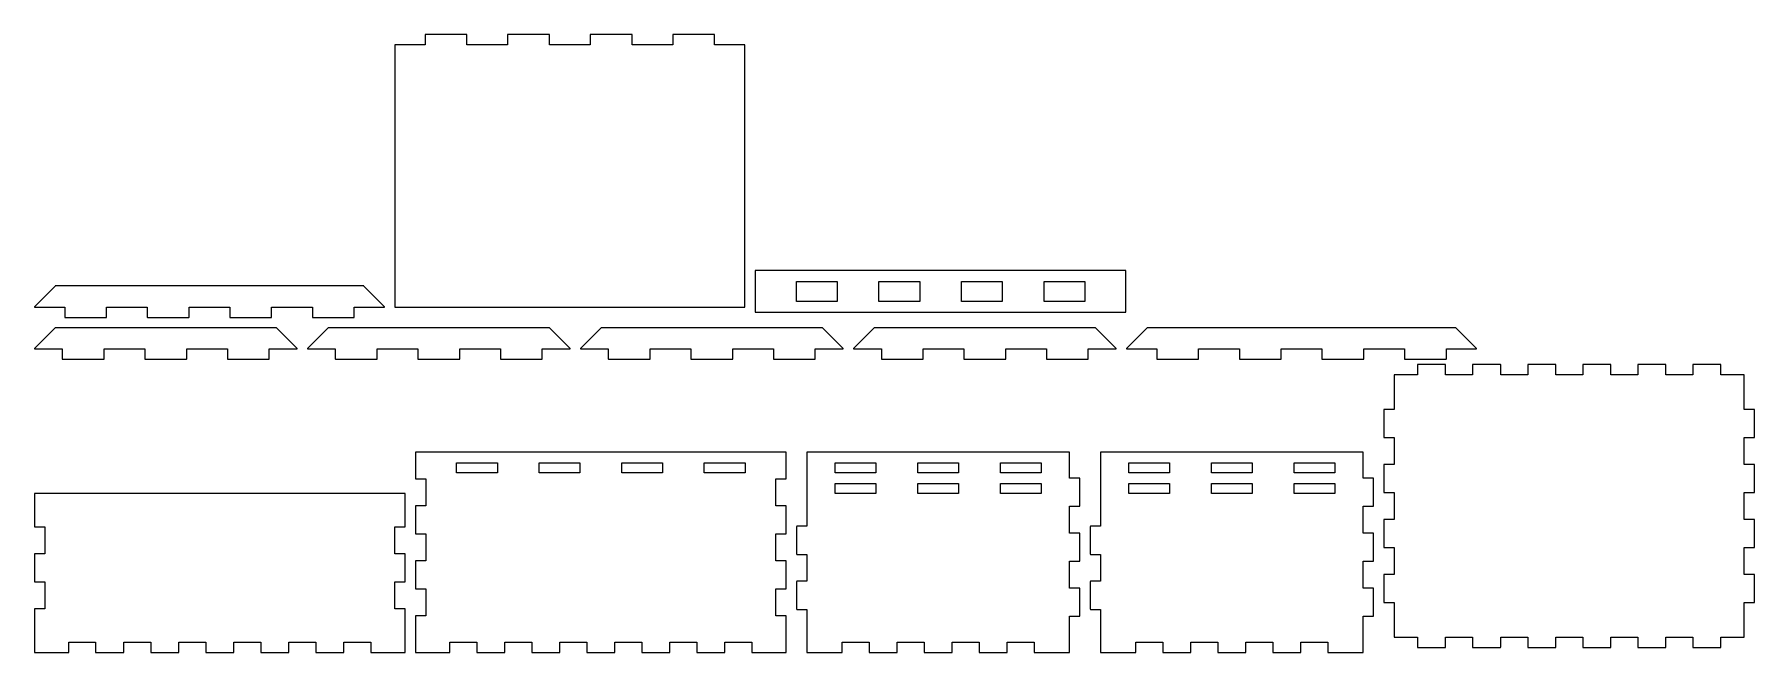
# Model space of a CAD drawing. Header units: millimetres. Extents: x 0 to 500, y -2 to 178.
import ezdxf

# ---------------------------------------------------------------- set-up
doc = ezdxf.new("R2010")
doc.units = ezdxf.units.MM

msp = doc.modelspace()

# ---------------------------------------------------------------- linework, layer by layer
at = {"color": 250}
for points in [[(206.46, 99.03), (206.48, 99.03), (206.49, 99.05), (206.51, 99.06), (206.51, 99.08), (206.52, 99.1), (206.52, 175.3), (206.51, 175.32), (206.51, 175.34), (206.49, 175.35), (206.48, 175.37), (206.46, 175.37), (206.44, 175.38), (197.72, 175.38), (197.72, 178.3), (197.71, 178.32), (197.71, 178.34), (197.69, 178.35), (197.68, 178.37), (197.66, 178.37), (197.64, 178.38), (185.64, 178.38), (185.62, 178.37), (185.6, 178.37), (185.59, 178.35), (185.57, 178.34), (185.57, 178.32), (185.56, 178.3), (185.56, 175.38), (173.72, 175.38), (173.72, 178.3), (173.71, 178.32), (173.71, 178.34), (173.69, 178.35), (173.68, 178.37), (173.66, 178.37), (173.64, 178.38), (161.64, 178.38), (161.62, 178.37), (161.6, 178.37), (161.59, 178.35), (161.57, 178.34), (161.57, 178.32), (161.56, 178.3), (161.56, 175.38), (149.72, 175.38), (149.72, 178.3), (149.71, 178.32), (149.71, 178.34), (149.69, 178.35), (149.68, 178.37), (149.66, 178.37), (149.64, 178.38), (137.64, 178.38), (137.62, 178.37), (137.6, 178.37), (137.59, 178.35), (137.57, 178.34), (137.57, 178.32), (137.56, 178.3), (137.56, 175.38), (125.72, 175.38), (125.72, 178.3), (125.71, 178.32), (125.71, 178.34), (125.69, 178.35), (125.68, 178.37), (125.66, 178.37), (125.64, 178.38), (113.64, 178.38), (113.62, 178.37), (113.6, 178.37), (113.59, 178.35), (113.57, 178.34), (113.57, 178.32), (113.56, 178.3), (113.56, 175.38), (104.84, 175.38), (104.82, 175.37), (104.8, 175.37), (104.79, 175.35), (104.77, 175.34), (104.77, 175.32), (104.76, 175.3), (104.76, 99.1), (104.77, 99.08), (104.77, 99.06), (104.79, 99.05), (104.8, 99.03), (104.82, 99.03), (104.84, 99.02), (206.44, 99.02), (206.46, 99.03)], [(20.9, 96.03), (20.92, 96.03), (20.93, 96.05), (20.95, 96.06), (20.95, 96.08), (20.96, 96.1), (20.96, 99.02), (32.8, 99.02), (32.8, 96.1), (32.81, 96.08), (32.81, 96.06), (32.83, 96.05), (32.84, 96.03), (32.86, 96.03), (32.88, 96.02), (44.88, 96.02), (44.9, 96.03), (44.92, 96.03), (44.93, 96.05), (44.95, 96.06), (44.95, 96.08), (44.96, 96.1), (44.96, 99.02), (56.8, 99.02), (56.8, 96.1), (56.81, 96.08), (56.81, 96.06), (56.83, 96.05), (56.84, 96.03), (56.86, 96.03), (56.88, 96.02), (68.88, 96.02), (68.9, 96.03), (68.92, 96.03), (68.93, 96.05), (68.95, 96.06), (68.95, 96.08), (68.96, 96.1), (68.96, 99.02), (80.8, 99.02), (80.8, 96.1), (80.81, 96.08), (80.81, 96.06), (80.83, 96.05), (80.84, 96.03), (80.86, 96.03), (80.88, 96.02), (92.88, 96.02), (92.9, 96.03), (92.92, 96.03), (92.93, 96.05), (92.95, 96.06), (92.95, 96.08), (92.96, 96.1), (92.96, 99.02), (101.68, 99.02), (101.7, 99.03), (101.72, 99.03), (101.73, 99.05), (101.75, 99.06), (101.75, 99.08), (101.76, 99.1), (101.75, 99.12), (101.75, 99.14), (101.73, 99.15), (95.73, 105.15), (95.72, 105.17), (95.7, 105.17), (95.68, 105.18), (6.08, 105.18), (6.06, 105.17), (6.04, 105.17), (6.03, 105.15), (0.03, 99.15), (0.01, 99.14), (0.01, 99.12), (0, 99.1), (0.01, 99.08), (0.01, 99.06), (0.03, 99.05), (0.04, 99.03), (0.06, 99.03), (0.08, 99.02), (8.8, 99.02), (8.8, 96.1), (8.81, 96.08), (8.81, 96.06), (8.83, 96.05), (8.84, 96.03), (8.86, 96.03), (8.88, 96.02), (20.88, 96.02), (20.9, 96.03)], [(317.22, 97.53), (317.24, 97.53), (317.25, 97.55), (317.27, 97.56), (317.27, 97.58), (317.28, 97.6), (317.28, 109.6), (317.27, 109.62), (317.27, 109.64), (317.25, 109.65), (317.24, 109.67), (317.22, 109.67), (317.2, 109.68), (209.6, 109.68), (209.58, 109.67), (209.56, 109.67), (209.55, 109.65), (209.53, 109.64), (209.53, 109.62), (209.52, 109.6), (209.52, 97.6), (209.53, 97.58), (209.53, 97.56), (209.55, 97.55), (209.56, 97.53), (209.58, 97.53), (209.6, 97.52), (317.2, 97.52), (317.22, 97.53)], [(221.48, 100.68), (221.48, 106.52), (233.32, 106.52), (233.32, 100.68), (221.48, 100.68)], [(245.48, 100.68), (245.48, 106.52), (257.32, 106.52), (257.32, 100.68), (245.48, 100.68)], [(269.48, 100.68), (269.48, 106.52), (281.32, 106.52), (281.32, 100.68), (269.48, 100.68)], [(293.48, 100.68), (293.48, 106.52), (305.32, 106.52), (305.32, 100.68), (293.48, 100.68)], [(20.2, 83.87), (20.22, 83.87), (20.23, 83.89), (20.25, 83.9), (20.25, 83.92), (20.26, 83.94), (20.26, 86.86), (32.1, 86.86), (32.1, 83.94), (32.11, 83.92), (32.11, 83.9), (32.13, 83.89), (32.14, 83.87), (32.16, 83.87), (32.18, 83.86), (44.18, 83.86), (44.2, 83.87), (44.22, 83.87), (44.23, 83.89), (44.25, 83.9), (44.25, 83.92), (44.26, 83.94), (44.26, 86.86), (56.1, 86.86), (56.1, 83.94), (56.11, 83.92), (56.11, 83.9), (56.13, 83.89), (56.14, 83.87), (56.16, 83.87), (56.18, 83.86), (68.18, 83.86), (68.2, 83.87), (68.22, 83.87), (68.23, 83.89), (68.25, 83.9), (68.25, 83.92), (68.26, 83.94), (68.26, 86.86), (76.28, 86.86), (76.3, 86.87), (76.32, 86.87), (76.33, 86.89), (76.35, 86.9), (76.35, 86.92), (76.36, 86.94), (76.35, 86.96), (76.35, 86.98), (76.33, 86.99), (70.33, 92.99), (70.32, 93.01), (70.3, 93.01), (70.28, 93.02), (6.08, 93.02), (6.06, 93.01), (6.04, 93.01), (6.03, 92.99), (0.03, 86.99), (0.01, 86.98), (0.01, 86.96), (0, 86.94), (0.01, 86.92), (0.01, 86.9), (0.03, 86.89), (0.04, 86.87), (0.06, 86.87), (0.08, 86.86), (8.1, 86.86), (8.1, 83.94), (8.11, 83.92), (8.11, 83.9), (8.13, 83.89), (8.14, 83.87), (8.16, 83.87), (8.18, 83.86), (20.18, 83.86), (20.2, 83.87)], [(99.56, 83.87), (99.58, 83.87), (99.59, 83.89), (99.61, 83.9), (99.61, 83.92), (99.62, 83.94), (99.62, 86.86), (111.46, 86.86), (111.46, 83.94), (111.47, 83.92), (111.47, 83.9), (111.49, 83.89), (111.5, 83.87), (111.52, 83.87), (111.54, 83.86), (123.54, 83.86), (123.56, 83.87), (123.58, 83.87), (123.59, 83.89), (123.61, 83.9), (123.61, 83.92), (123.62, 83.94), (123.62, 86.86), (135.46, 86.86), (135.46, 83.94), (135.47, 83.92), (135.47, 83.9), (135.49, 83.89), (135.5, 83.87), (135.52, 83.87), (135.54, 83.86), (147.54, 83.86), (147.56, 83.87), (147.58, 83.87), (147.59, 83.89), (147.61, 83.9), (147.61, 83.92), (147.62, 83.94), (147.62, 86.86), (155.64, 86.86), (155.66, 86.87), (155.68, 86.87), (155.69, 86.89), (155.71, 86.9), (155.71, 86.92), (155.72, 86.94), (155.71, 86.96), (155.71, 86.98), (155.69, 86.99), (149.69, 92.99), (149.68, 93.01), (149.66, 93.01), (149.64, 93.02), (85.44, 93.02), (85.42, 93.01), (85.4, 93.01), (85.39, 92.99), (79.39, 86.99), (79.37, 86.98), (79.37, 86.96), (79.36, 86.94), (79.37, 86.92), (79.37, 86.9), (79.39, 86.89), (79.4, 86.87), (79.42, 86.87), (79.44, 86.86), (87.46, 86.86), (87.46, 83.94), (87.47, 83.92), (87.47, 83.9), (87.49, 83.89), (87.5, 83.87), (87.52, 83.87), (87.54, 83.86), (99.54, 83.86), (99.56, 83.87)], [(178.92, 83.87), (178.94, 83.87), (178.95, 83.89), (178.97, 83.9), (178.97, 83.92), (178.98, 83.94), (178.98, 86.86), (190.82, 86.86), (190.82, 83.94), (190.83, 83.92), (190.83, 83.9), (190.85, 83.89), (190.86, 83.87), (190.88, 83.87), (190.9, 83.86), (202.9, 83.86), (202.92, 83.87), (202.94, 83.87), (202.95, 83.89), (202.97, 83.9), (202.97, 83.92), (202.98, 83.94), (202.98, 86.86), (214.82, 86.86), (214.82, 83.94), (214.83, 83.92), (214.83, 83.9), (214.85, 83.89), (214.86, 83.87), (214.88, 83.87), (214.9, 83.86), (226.9, 83.86), (226.92, 83.87), (226.94, 83.87), (226.95, 83.89), (226.97, 83.9), (226.97, 83.92), (226.98, 83.94), (226.98, 86.86), (235, 86.86), (235.02, 86.87), (235.04, 86.87), (235.05, 86.89), (235.07, 86.9), (235.07, 86.92), (235.08, 86.94), (235.07, 86.96), (235.07, 86.98), (235.05, 86.99), (229.05, 92.99), (229.04, 93.01), (229.02, 93.01), (229, 93.02), (164.8, 93.02), (164.78, 93.01), (164.76, 93.01), (164.75, 92.99), (158.75, 86.99), (158.73, 86.98), (158.73, 86.96), (158.72, 86.94), (158.73, 86.92), (158.73, 86.9), (158.75, 86.89), (158.76, 86.87), (158.78, 86.87), (158.8, 86.86), (166.82, 86.86), (166.82, 83.94), (166.83, 83.92), (166.83, 83.9), (166.85, 83.89), (166.86, 83.87), (166.88, 83.87), (166.9, 83.86), (178.9, 83.86), (178.92, 83.87)], [(258.28, 83.87), (258.3, 83.87), (258.31, 83.89), (258.33, 83.9), (258.33, 83.92), (258.34, 83.94), (258.34, 86.86), (270.18, 86.86), (270.18, 83.94), (270.19, 83.92), (270.19, 83.9), (270.21, 83.89), (270.22, 83.87), (270.24, 83.87), (270.26, 83.86), (282.26, 83.86), (282.28, 83.87), (282.3, 83.87), (282.31, 83.89), (282.33, 83.9), (282.33, 83.92), (282.34, 83.94), (282.34, 86.86), (294.18, 86.86), (294.18, 83.94), (294.19, 83.92), (294.19, 83.9), (294.21, 83.89), (294.22, 83.87), (294.24, 83.87), (294.26, 83.86), (306.26, 83.86), (306.28, 83.87), (306.3, 83.87), (306.31, 83.89), (306.33, 83.9), (306.33, 83.92), (306.34, 83.94), (306.34, 86.86), (314.36, 86.86), (314.38, 86.87), (314.4, 86.87), (314.41, 86.89), (314.43, 86.9), (314.43, 86.92), (314.44, 86.94), (314.43, 86.96), (314.43, 86.98), (314.41, 86.99), (308.41, 92.99), (308.4, 93.01), (308.38, 93.01), (308.36, 93.02), (244.16, 93.02), (244.14, 93.01), (244.12, 93.01), (244.11, 92.99), (238.11, 86.99), (238.09, 86.98), (238.09, 86.96), (238.08, 86.94), (238.09, 86.92), (238.09, 86.9), (238.11, 86.89), (238.12, 86.87), (238.14, 86.87), (238.16, 86.86), (246.18, 86.86), (246.18, 83.94), (246.19, 83.92), (246.19, 83.9), (246.21, 83.89), (246.22, 83.87), (246.24, 83.87), (246.26, 83.86), (258.26, 83.86), (258.28, 83.87)], [(338.34, 83.87), (338.36, 83.87), (338.37, 83.89), (338.39, 83.9), (338.39, 83.92), (338.4, 83.94), (338.4, 86.86), (350.24, 86.86), (350.24, 83.94), (350.25, 83.92), (350.25, 83.9), (350.27, 83.89), (350.28, 83.87), (350.3, 83.87), (350.32, 83.86), (362.32, 83.86), (362.34, 83.87), (362.36, 83.87), (362.37, 83.89), (362.39, 83.9), (362.39, 83.92), (362.4, 83.94), (362.4, 86.86), (374.24, 86.86), (374.24, 83.94), (374.25, 83.92), (374.25, 83.9), (374.27, 83.89), (374.28, 83.87), (374.3, 83.87), (374.32, 83.86), (386.32, 83.86), (386.34, 83.87), (386.36, 83.87), (386.37, 83.89), (386.39, 83.9), (386.39, 83.92), (386.4, 83.94), (386.4, 86.86), (398.24, 86.86), (398.24, 83.94), (398.25, 83.92), (398.25, 83.9), (398.27, 83.89), (398.28, 83.87), (398.3, 83.87), (398.32, 83.86), (410.32, 83.86), (410.34, 83.87), (410.36, 83.87), (410.37, 83.89), (410.39, 83.9), (410.39, 83.92), (410.4, 83.94), (410.4, 86.86), (419.12, 86.86), (419.14, 86.87), (419.16, 86.87), (419.17, 86.89), (419.19, 86.9), (419.19, 86.92), (419.2, 86.94), (419.19, 86.96), (419.19, 86.98), (419.17, 86.99), (413.17, 92.99), (413.16, 93.01), (413.14, 93.01), (413.12, 93.02), (323.52, 93.02), (323.5, 93.01), (323.48, 93.01), (323.47, 92.99), (317.47, 86.99), (317.45, 86.98), (317.45, 86.96), (317.44, 86.94), (317.45, 86.92), (317.45, 86.9), (317.47, 86.89), (317.48, 86.87), (317.5, 86.87), (317.52, 86.86), (326.24, 86.86), (326.24, 83.94), (326.25, 83.92), (326.25, 83.9), (326.27, 83.89), (326.28, 83.87), (326.3, 83.87), (326.32, 83.86), (338.32, 83.86), (338.34, 83.87)], [(410.14, 0.01), (410.16, 0.01), (410.17, 0.03), (410.19, 0.04), (410.19, 0.06), (410.2, 0.08), (410.2, 3), (418.04, 3), (418.04, 0.08), (418.05, 0.06), (418.05, 0.04), (418.07, 0.03), (418.08, 0.01), (418.1, 0.01), (418.12, 0), (426.12, 0), (426.14, 0.01), (426.16, 0.01), (426.17, 0.03), (426.19, 0.04), (426.19, 0.06), (426.2, 0.08), (426.2, 3), (434.04, 3), (434.04, 0.08), (434.05, 0.06), (434.05, 0.04), (434.07, 0.03), (434.08, 0.01), (434.1, 0.01), (434.12, 0), (442.12, 0), (442.14, 0.01), (442.16, 0.01), (442.17, 0.03), (442.19, 0.04), (442.19, 0.06), (442.2, 0.08), (442.2, 3), (450.04, 3), (450.04, 0.08), (450.05, 0.06), (450.05, 0.04), (450.07, 0.03), (450.08, 0.01), (450.1, 0.01), (450.12, 0), (458.12, 0), (458.14, 0.01), (458.16, 0.01), (458.17, 0.03), (458.19, 0.04), (458.19, 0.06), (458.2, 0.08), (458.2, 3), (466.04, 3), (466.04, 0.08), (466.05, 0.06), (466.05, 0.04), (466.07, 0.03), (466.08, 0.01), (466.1, 0.01), (466.12, 0), (474.12, 0), (474.14, 0.01), (474.16, 0.01), (474.17, 0.03), (474.19, 0.04), (474.19, 0.06), (474.2, 0.08), (474.2, 3), (482.04, 3), (482.04, 0.08), (482.05, 0.06), (482.05, 0.04), (482.07, 0.03), (482.08, 0.01), (482.1, 0.01), (482.12, 0), (490.12, 0), (490.14, 0.01), (490.16, 0.01), (490.17, 0.03), (490.19, 0.04), (490.19, 0.06), (490.2, 0.08), (490.2, 3), (496.92, 3), (496.94, 3.01), (496.96, 3.01), (496.97, 3.03), (496.99, 3.04), (496.99, 3.06), (497, 3.08), (497, 13.1), (499.92, 13.1), (499.94, 13.11), (499.96, 13.11), (499.97, 13.13), (499.99, 13.14), (499.99, 13.16), (500, 13.18), (500, 21.18), (499.99, 21.2), (499.99, 21.22), (499.97, 21.23), (499.96, 21.25), (499.94, 21.25), (499.92, 21.26), (497, 21.26), (497, 29.1), (499.92, 29.1), (499.94, 29.11), (499.96, 29.11), (499.97, 29.13), (499.99, 29.14), (499.99, 29.16), (500, 29.18), (500, 37.18), (499.99, 37.2), (499.99, 37.22), (499.97, 37.23), (499.96, 37.25), (499.94, 37.25), (499.92, 37.26), (497, 37.26), (497, 45.1), (499.92, 45.1), (499.94, 45.11), (499.96, 45.11), (499.97, 45.13), (499.99, 45.14), (499.99, 45.16), (500, 45.18), (500, 53.18), (499.99, 53.2), (499.99, 53.22), (499.97, 53.23), (499.96, 53.25), (499.94, 53.25), (499.92, 53.26), (497, 53.26), (497, 61.1), (499.92, 61.1), (499.94, 61.11), (499.96, 61.11), (499.97, 61.13), (499.99, 61.14), (499.99, 61.16), (500, 61.18), (500, 69.18), (499.99, 69.2), (499.99, 69.22), (499.97, 69.23), (499.96, 69.25), (499.94, 69.25), (499.92, 69.26), (497, 69.26), (497, 79.28), (496.99, 79.3), (496.99, 79.32), (496.97, 79.33), (496.96, 79.35), (496.94, 79.35), (496.92, 79.36), (490.2, 79.36), (490.2, 82.28), (490.19, 82.3), (490.19, 82.32), (490.17, 82.33), (490.16, 82.35), (490.14, 82.35), (490.12, 82.36), (482.12, 82.36), (482.1, 82.35), (482.08, 82.35), (482.07, 82.33), (482.05, 82.32), (482.05, 82.3), (482.04, 82.28), (482.04, 79.36), (474.2, 79.36), (474.2, 82.28), (474.19, 82.3), (474.19, 82.32), (474.17, 82.33), (474.16, 82.35), (474.14, 82.35), (474.12, 82.36), (466.12, 82.36), (466.1, 82.35), (466.08, 82.35), (466.07, 82.33), (466.05, 82.32), (466.05, 82.3), (466.04, 82.28), (466.04, 79.36), (458.2, 79.36), (458.2, 82.28), (458.19, 82.3), (458.19, 82.32), (458.17, 82.33), (458.16, 82.35), (458.14, 82.35), (458.12, 82.36), (450.12, 82.36), (450.1, 82.35), (450.08, 82.35), (450.07, 82.33), (450.05, 82.32), (450.05, 82.3), (450.04, 82.28), (450.04, 79.36), (442.2, 79.36), (442.2, 82.28), (442.19, 82.3), (442.19, 82.32), (442.17, 82.33), (442.16, 82.35), (442.14, 82.35), (442.12, 82.36), (434.12, 82.36), (434.1, 82.35), (434.08, 82.35), (434.07, 82.33), (434.05, 82.32), (434.05, 82.3), (434.04, 82.28), (434.04, 79.36), (426.2, 79.36), (426.2, 82.28), (426.19, 82.3), (426.19, 82.32), (426.17, 82.33), (426.16, 82.35), (426.14, 82.35), (426.12, 82.36), (418.12, 82.36), (418.1, 82.35), (418.08, 82.35), (418.07, 82.33), (418.05, 82.32), (418.05, 82.3), (418.04, 82.28), (418.04, 79.36), (410.2, 79.36), (410.2, 82.28), (410.19, 82.3), (410.19, 82.32), (410.17, 82.33), (410.16, 82.35), (410.14, 82.35), (410.12, 82.36), (402.12, 82.36), (402.1, 82.35), (402.08, 82.35), (402.07, 82.33), (402.05, 82.32), (402.05, 82.3), (402.04, 82.28), (402.04, 79.36), (395.32, 79.36), (395.3, 79.35), (395.28, 79.35), (395.27, 79.33), (395.25, 79.32), (395.25, 79.3), (395.24, 79.28), (395.24, 69.26), (392.32, 69.26), (392.3, 69.25), (392.28, 69.25), (392.27, 69.23), (392.25, 69.22), (392.25, 69.2), (392.24, 69.18), (392.24, 61.18), (392.25, 61.16), (392.25, 61.14), (392.27, 61.13), (392.28, 61.11), (392.3, 61.11), (392.32, 61.1), (395.24, 61.1), (395.24, 53.26), (392.32, 53.26), (392.3, 53.25), (392.28, 53.25), (392.27, 53.23), (392.25, 53.22), (392.25, 53.2), (392.24, 53.18), (392.24, 45.18), (392.25, 45.16), (392.25, 45.14), (392.27, 45.13), (392.28, 45.11), (392.3, 45.11), (392.32, 45.1), (395.24, 45.1), (395.24, 37.26), (392.32, 37.26), (392.3, 37.25), (392.28, 37.25), (392.27, 37.23), (392.25, 37.22), (392.25, 37.2), (392.24, 37.18), (392.24, 29.18), (392.25, 29.16), (392.25, 29.14), (392.27, 29.13), (392.28, 29.11), (392.3, 29.11), (392.32, 29.1), (395.24, 29.1), (395.24, 21.26), (392.32, 21.26), (392.3, 21.25), (392.28, 21.25), (392.27, 21.23), (392.25, 21.22), (392.25, 21.2), (392.24, 21.18), (392.24, 13.18), (392.25, 13.16), (392.25, 13.14), (392.27, 13.13), (392.28, 13.11), (392.3, 13.11), (392.32, 13.1), (395.24, 13.1), (395.24, 3.08), (395.25, 3.06), (395.25, 3.04), (395.27, 3.03), (395.28, 3.01), (395.3, 3.01), (395.32, 3), (402.04, 3), (402.04, 0.08), (402.05, 0.06), (402.05, 0.04), (402.07, 0.03), (402.08, 0.01), (402.1, 0.01), (402.12, 0), (410.12, 0), (410.14, 0.01)], [(120.66, -1.49), (120.68, -1.49), (120.69, -1.47), (120.71, -1.46), (120.71, -1.44), (120.72, -1.42), (120.72, 1.5), (128.56, 1.5), (128.56, -1.42), (128.57, -1.44), (128.57, -1.46), (128.59, -1.47), (128.6, -1.49), (128.62, -1.49), (128.64, -1.5), (136.64, -1.5), (136.66, -1.49), (136.68, -1.49), (136.69, -1.47), (136.71, -1.46), (136.71, -1.44), (136.72, -1.42), (136.72, 1.5), (144.56, 1.5), (144.56, -1.42), (144.57, -1.44), (144.57, -1.46), (144.59, -1.47), (144.6, -1.49), (144.62, -1.49), (144.64, -1.5), (152.64, -1.5), (152.66, -1.49), (152.68, -1.49), (152.69, -1.47), (152.71, -1.46), (152.71, -1.44), (152.72, -1.42), (152.72, 1.5), (160.56, 1.5), (160.56, -1.42), (160.57, -1.44), (160.57, -1.46), (160.59, -1.47), (160.6, -1.49), (160.62, -1.49), (160.64, -1.5), (168.64, -1.5), (168.66, -1.49), (168.68, -1.49), (168.69, -1.47), (168.71, -1.46), (168.71, -1.44), (168.72, -1.42), (168.72, 1.5), (176.56, 1.5), (176.56, -1.42), (176.57, -1.44), (176.57, -1.46), (176.59, -1.47), (176.6, -1.49), (176.62, -1.49), (176.64, -1.5), (184.64, -1.5), (184.66, -1.49), (184.68, -1.49), (184.69, -1.47), (184.71, -1.46), (184.71, -1.44), (184.72, -1.42), (184.72, 1.5), (192.56, 1.5), (192.56, -1.42), (192.57, -1.44), (192.57, -1.46), (192.59, -1.47), (192.6, -1.49), (192.62, -1.49), (192.64, -1.5), (200.64, -1.5), (200.66, -1.49), (200.68, -1.49), (200.69, -1.47), (200.71, -1.46), (200.71, -1.44), (200.72, -1.42), (200.72, 1.5), (208.56, 1.5), (208.56, -1.42), (208.57, -1.44), (208.57, -1.46), (208.59, -1.47), (208.6, -1.49), (208.62, -1.49), (208.64, -1.5), (218.44, -1.5), (218.46, -1.49), (218.48, -1.49), (218.49, -1.47), (218.51, -1.46), (218.51, -1.44), (218.52, -1.42), (218.52, 9.17), (218.51, 9.19), (218.51, 9.21), (218.49, 9.22), (218.48, 9.24), (218.46, 9.24), (218.44, 9.25), (215.52, 9.25), (215.52, 17.09), (218.44, 17.09), (218.46, 17.1), (218.48, 17.1), (218.49, 17.12), (218.51, 17.13), (218.51, 17.15), (218.52, 17.17), (218.52, 25.17), (218.51, 25.19), (218.51, 25.21), (218.49, 25.22), (218.48, 25.24), (218.46, 25.24), (218.44, 25.25), (215.52, 25.25), (215.52, 33.09), (218.44, 33.09), (218.46, 33.1), (218.48, 33.1), (218.49, 33.12), (218.51, 33.13), (218.51, 33.15), (218.52, 33.17), (218.52, 41.17), (218.51, 41.19), (218.51, 41.21), (218.49, 41.22), (218.48, 41.24), (218.46, 41.24), (218.44, 41.25), (215.52, 41.25), (215.52, 49.09), (218.44, 49.09), (218.46, 49.1), (218.48, 49.1), (218.49, 49.12), (218.51, 49.13), (218.51, 49.15), (218.52, 49.17), (218.52, 56.76), (218.51, 56.78), (218.51, 56.8), (218.49, 56.81), (218.48, 56.83), (218.46, 56.83), (218.44, 56.84), (110.84, 56.84), (110.82, 56.83), (110.8, 56.83), (110.79, 56.81), (110.77, 56.8), (110.77, 56.78), (110.76, 56.76), (110.76, 49.17), (110.77, 49.15), (110.77, 49.13), (110.79, 49.12), (110.8, 49.1), (110.82, 49.1), (110.84, 49.09), (113.76, 49.09), (113.76, 41.25), (110.84, 41.25), (110.82, 41.24), (110.8, 41.24), (110.79, 41.22), (110.77, 41.21), (110.77, 41.19), (110.76, 41.17), (110.76, 33.17), (110.77, 33.15), (110.77, 33.13), (110.79, 33.12), (110.8, 33.1), (110.82, 33.1), (110.84, 33.09), (113.76, 33.09), (113.76, 25.25), (110.84, 25.25), (110.82, 25.24), (110.8, 25.24), (110.79, 25.22), (110.77, 25.21), (110.77, 25.19), (110.76, 25.17), (110.76, 17.17), (110.77, 17.15), (110.77, 17.13), (110.79, 17.12), (110.8, 17.1), (110.82, 17.1), (110.84, 17.09), (113.76, 17.09), (113.76, 9.25), (110.84, 9.25), (110.82, 9.24), (110.8, 9.24), (110.79, 9.22), (110.77, 9.21), (110.77, 9.19), (110.76, 9.17), (110.76, -1.42), (110.77, -1.44), (110.77, -1.46), (110.79, -1.47), (110.8, -1.49), (110.82, -1.49), (110.84, -1.5), (120.64, -1.5), (120.66, -1.49)], [(234.72, -1.49), (234.74, -1.49), (234.75, -1.47), (234.77, -1.46), (234.77, -1.44), (234.78, -1.42), (234.78, 1.5), (242.62, 1.5), (242.62, -1.42), (242.63, -1.44), (242.63, -1.46), (242.65, -1.47), (242.66, -1.49), (242.68, -1.49), (242.7, -1.5), (250.7, -1.5), (250.72, -1.49), (250.74, -1.49), (250.75, -1.47), (250.77, -1.46), (250.77, -1.44), (250.78, -1.42), (250.78, 1.5), (258.62, 1.5), (258.62, -1.42), (258.63, -1.44), (258.63, -1.46), (258.65, -1.47), (258.66, -1.49), (258.68, -1.49), (258.7, -1.5), (266.7, -1.5), (266.72, -1.49), (266.74, -1.49), (266.75, -1.47), (266.77, -1.46), (266.77, -1.44), (266.78, -1.42), (266.78, 1.5), (274.62, 1.5), (274.62, -1.42), (274.63, -1.44), (274.63, -1.46), (274.65, -1.47), (274.66, -1.49), (274.68, -1.49), (274.7, -1.5), (282.7, -1.5), (282.72, -1.49), (282.74, -1.49), (282.75, -1.47), (282.77, -1.46), (282.77, -1.44), (282.78, -1.42), (282.78, 1.5), (290.62, 1.5), (290.62, -1.42), (290.63, -1.44), (290.63, -1.46), (290.65, -1.47), (290.66, -1.49), (290.68, -1.49), (290.7, -1.5), (300.8, -1.5), (300.82, -1.49), (300.84, -1.49), (300.85, -1.47), (300.87, -1.46), (300.87, -1.44), (300.88, -1.42), (300.88, 9.09), (303.8, 9.09), (303.82, 9.1), (303.84, 9.1), (303.85, 9.12), (303.87, 9.13), (303.87, 9.15), (303.88, 9.17), (303.88, 17.17), (303.87, 17.19), (303.87, 17.21), (303.85, 17.22), (303.84, 17.24), (303.82, 17.24), (303.8, 17.25), (300.88, 17.25), (300.88, 25.09), (303.8, 25.09), (303.82, 25.1), (303.84, 25.1), (303.85, 25.12), (303.87, 25.13), (303.87, 25.15), (303.88, 25.17), (303.88, 33.17), (303.87, 33.19), (303.87, 33.21), (303.85, 33.22), (303.84, 33.24), (303.82, 33.24), (303.8, 33.25), (300.88, 33.25), (300.88, 41.09), (303.8, 41.09), (303.82, 41.1), (303.84, 41.1), (303.85, 41.12), (303.87, 41.13), (303.87, 41.15), (303.88, 41.17), (303.88, 49.17), (303.87, 49.19), (303.87, 49.21), (303.85, 49.22), (303.84, 49.24), (303.82, 49.24), (303.8, 49.25), (300.88, 49.25), (300.88, 56.76), (300.87, 56.78), (300.87, 56.8), (300.85, 56.81), (300.84, 56.83), (300.82, 56.83), (300.8, 56.84), (224.6, 56.84), (224.58, 56.83), (224.56, 56.83), (224.55, 56.81), (224.53, 56.8), (224.53, 56.78), (224.52, 56.76), (224.52, 35.25), (221.6, 35.25), (221.58, 35.24), (221.56, 35.24), (221.55, 35.22), (221.53, 35.21), (221.53, 35.19), (221.52, 35.17), (221.52, 27.17), (221.53, 27.15), (221.53, 27.13), (221.55, 27.12), (221.56, 27.1), (221.58, 27.1), (221.6, 27.09), (224.52, 27.09), (224.52, 19.25), (221.6, 19.25), (221.58, 19.24), (221.56, 19.24), (221.55, 19.22), (221.53, 19.21), (221.53, 19.19), (221.52, 19.17), (221.52, 11.17), (221.53, 11.15), (221.53, 11.13), (221.55, 11.12), (221.56, 11.1), (221.58, 11.1), (221.6, 11.09), (224.52, 11.09), (224.52, -1.42), (224.53, -1.44), (224.53, -1.46), (224.55, -1.47), (224.56, -1.49), (224.58, -1.49), (224.6, -1.5), (234.7, -1.5), (234.72, -1.49)], [(320.08, -1.49), (320.1, -1.49), (320.11, -1.47), (320.13, -1.46), (320.13, -1.44), (320.14, -1.42), (320.14, 1.5), (327.98, 1.5), (327.98, -1.42), (327.99, -1.44), (327.99, -1.46), (328.01, -1.47), (328.02, -1.49), (328.04, -1.49), (328.06, -1.5), (336.06, -1.5), (336.08, -1.49), (336.1, -1.49), (336.11, -1.47), (336.13, -1.46), (336.13, -1.44), (336.14, -1.42), (336.14, 1.5), (343.98, 1.5), (343.98, -1.42), (343.99, -1.44), (343.99, -1.46), (344.01, -1.47), (344.02, -1.49), (344.04, -1.49), (344.06, -1.5), (352.06, -1.5), (352.08, -1.49), (352.1, -1.49), (352.11, -1.47), (352.13, -1.46), (352.13, -1.44), (352.14, -1.42), (352.14, 1.5), (359.98, 1.5), (359.98, -1.42), (359.99, -1.44), (359.99, -1.46), (360.01, -1.47), (360.02, -1.49), (360.04, -1.49), (360.06, -1.5), (368.06, -1.5), (368.08, -1.49), (368.1, -1.49), (368.11, -1.47), (368.13, -1.46), (368.13, -1.44), (368.14, -1.42), (368.14, 1.5), (375.98, 1.5), (375.98, -1.42), (375.99, -1.44), (375.99, -1.46), (376.01, -1.47), (376.02, -1.49), (376.04, -1.49), (376.06, -1.5), (386.16, -1.5), (386.18, -1.49), (386.2, -1.49), (386.21, -1.47), (386.23, -1.46), (386.23, -1.44), (386.24, -1.42), (386.24, 9.09), (389.16, 9.09), (389.18, 9.1), (389.2, 9.1), (389.21, 9.12), (389.23, 9.13), (389.23, 9.15), (389.24, 9.17), (389.24, 17.17), (389.23, 17.19), (389.23, 17.21), (389.21, 17.22), (389.2, 17.24), (389.18, 17.24), (389.16, 17.25), (386.24, 17.25), (386.24, 25.09), (389.16, 25.09), (389.18, 25.1), (389.2, 25.1), (389.21, 25.12), (389.23, 25.13), (389.23, 25.15), (389.24, 25.17), (389.24, 33.17), (389.23, 33.19), (389.23, 33.21), (389.21, 33.22), (389.2, 33.24), (389.18, 33.24), (389.16, 33.25), (386.24, 33.25), (386.24, 41.09), (389.16, 41.09), (389.18, 41.1), (389.2, 41.1), (389.21, 41.12), (389.23, 41.13), (389.23, 41.15), (389.24, 41.17), (389.24, 49.17), (389.23, 49.19), (389.23, 49.21), (389.21, 49.22), (389.2, 49.24), (389.18, 49.24), (389.16, 49.25), (386.24, 49.25), (386.24, 56.76), (386.23, 56.78), (386.23, 56.8), (386.21, 56.81), (386.2, 56.83), (386.18, 56.83), (386.16, 56.84), (309.96, 56.84), (309.94, 56.83), (309.92, 56.83), (309.91, 56.81), (309.89, 56.8), (309.89, 56.78), (309.88, 56.76), (309.88, 35.25), (306.96, 35.25), (306.94, 35.24), (306.92, 35.24), (306.91, 35.22), (306.89, 35.21), (306.89, 35.19), (306.88, 35.17), (306.88, 27.17), (306.89, 27.15), (306.89, 27.13), (306.91, 27.12), (306.92, 27.1), (306.94, 27.1), (306.96, 27.09), (309.88, 27.09), (309.88, 19.25), (306.96, 19.25), (306.94, 19.24), (306.92, 19.24), (306.91, 19.22), (306.89, 19.21), (306.89, 19.19), (306.88, 19.17), (306.88, 11.17), (306.89, 11.15), (306.89, 11.13), (306.91, 11.12), (306.92, 11.1), (306.94, 11.1), (306.96, 11.09), (309.88, 11.09), (309.88, -1.42), (309.89, -1.44), (309.89, -1.46), (309.91, -1.47), (309.92, -1.49), (309.94, -1.49), (309.96, -1.5), (320.06, -1.5), (320.08, -1.49)], [(122.72, 50.84), (122.72, 53.68), (134.56, 53.68), (134.56, 50.84), (122.72, 50.84)], [(146.72, 50.84), (146.72, 53.68), (158.56, 53.68), (158.56, 50.84), (146.72, 50.84)], [(170.72, 50.84), (170.72, 53.68), (182.56, 53.68), (182.56, 50.84), (170.72, 50.84)], [(194.72, 50.84), (194.72, 53.68), (206.56, 53.68), (206.56, 50.84), (194.72, 50.84)], [(232.78, 50.84), (232.78, 53.68), (244.62, 53.68), (244.62, 50.84), (232.78, 50.84)], [(256.78, 50.84), (256.78, 53.68), (268.62, 53.68), (268.62, 50.84), (256.78, 50.84)], [(280.78, 50.84), (280.78, 53.68), (292.62, 53.68), (292.62, 50.84), (280.78, 50.84)], [(318.14, 50.84), (318.14, 53.68), (329.98, 53.68), (329.98, 50.84), (318.14, 50.84)], [(342.14, 50.84), (342.14, 53.68), (353.98, 53.68), (353.98, 50.84), (342.14, 50.84)], [(366.14, 50.84), (366.14, 53.68), (377.98, 53.68), (377.98, 50.84), (366.14, 50.84)], [(232.78, 44.84), (232.78, 47.68), (244.62, 47.68), (244.62, 44.84), (232.78, 44.84)], [(256.78, 44.84), (256.78, 47.68), (268.62, 47.68), (268.62, 44.84), (256.78, 44.84)], [(280.78, 44.84), (280.78, 47.68), (292.62, 47.68), (292.62, 44.84), (280.78, 44.84)], [(318.14, 44.84), (318.14, 47.68), (329.98, 47.68), (329.98, 44.84), (318.14, 44.84)], [(342.14, 44.84), (342.14, 47.68), (353.98, 47.68), (353.98, 44.84), (342.14, 44.84)], [(366.14, 44.84), (366.14, 47.68), (377.98, 47.68), (377.98, 44.84), (366.14, 44.84)], [(9.9, -1.49), (9.92, -1.49), (9.93, -1.47), (9.95, -1.46), (9.95, -1.44), (9.96, -1.42), (9.96, 1.5), (17.8, 1.5), (17.8, -1.42), (17.81, -1.44), (17.81, -1.46), (17.83, -1.47), (17.84, -1.49), (17.86, -1.49), (17.88, -1.5), (25.88, -1.5), (25.9, -1.49), (25.92, -1.49), (25.93, -1.47), (25.95, -1.46), (25.95, -1.44), (25.96, -1.42), (25.96, 1.5), (33.8, 1.5), (33.8, -1.42), (33.81, -1.44), (33.81, -1.46), (33.83, -1.47), (33.84, -1.49), (33.86, -1.49), (33.88, -1.5), (41.88, -1.5), (41.9, -1.49), (41.92, -1.49), (41.93, -1.47), (41.95, -1.46), (41.95, -1.44), (41.96, -1.42), (41.96, 1.5), (49.8, 1.5), (49.8, -1.42), (49.81, -1.44), (49.81, -1.46), (49.83, -1.47), (49.84, -1.49), (49.86, -1.49), (49.88, -1.5), (57.88, -1.5), (57.9, -1.49), (57.92, -1.49), (57.93, -1.47), (57.95, -1.46), (57.95, -1.44), (57.96, -1.42), (57.96, 1.5), (65.8, 1.5), (65.8, -1.42), (65.81, -1.44), (65.81, -1.46), (65.83, -1.47), (65.84, -1.49), (65.86, -1.49), (65.88, -1.5), (73.88, -1.5), (73.9, -1.49), (73.92, -1.49), (73.93, -1.47), (73.95, -1.46), (73.95, -1.44), (73.96, -1.42), (73.96, 1.5), (81.8, 1.5), (81.8, -1.42), (81.81, -1.44), (81.81, -1.46), (81.83, -1.47), (81.84, -1.49), (81.86, -1.49), (81.88, -1.5), (89.88, -1.5), (89.9, -1.49), (89.92, -1.49), (89.93, -1.47), (89.95, -1.46), (89.95, -1.44), (89.96, -1.42), (89.96, 1.5), (97.8, 1.5), (97.8, -1.42), (97.81, -1.44), (97.81, -1.46), (97.83, -1.47), (97.84, -1.49), (97.86, -1.49), (97.88, -1.5), (107.68, -1.5), (107.7, -1.49), (107.72, -1.49), (107.73, -1.47), (107.75, -1.46), (107.75, -1.44), (107.76, -1.42), (107.76, 11.17), (107.75, 11.19), (107.75, 11.21), (107.73, 11.22), (107.72, 11.24), (107.7, 11.24), (107.68, 11.25), (104.76, 11.25), (104.76, 19.09), (107.68, 19.09), (107.7, 19.1), (107.72, 19.1), (107.73, 19.12), (107.75, 19.13), (107.75, 19.15), (107.76, 19.17), (107.76, 27.17), (107.75, 27.19), (107.75, 27.21), (107.73, 27.22), (107.72, 27.24), (107.7, 27.24), (107.68, 27.25), (104.76, 27.25), (104.76, 35.09), (107.68, 35.09), (107.7, 35.1), (107.72, 35.1), (107.73, 35.12), (107.75, 35.13), (107.75, 35.15), (107.76, 35.17), (107.76, 44.76), (107.75, 44.78), (107.75, 44.8), (107.73, 44.81), (107.72, 44.83), (107.7, 44.83), (107.68, 44.84), (0.08, 44.84), (0.06, 44.83), (0.04, 44.83), (0.03, 44.81), (0.01, 44.8), (0.01, 44.78), (0, 44.76), (0, 35.17), (0.01, 35.15), (0.01, 35.13), (0.03, 35.12), (0.04, 35.1), (0.06, 35.1), (0.08, 35.09), (3, 35.09), (3, 27.25), (0.08, 27.25), (0.06, 27.24), (0.04, 27.24), (0.03, 27.22), (0.01, 27.21), (0.01, 27.19), (0, 27.17), (0, 19.17), (0.01, 19.15), (0.01, 19.13), (0.03, 19.12), (0.04, 19.1), (0.06, 19.1), (0.08, 19.09), (3, 19.09), (3, 11.25), (0.08, 11.25), (0.06, 11.24), (0.04, 11.24), (0.03, 11.22), (0.01, 11.21), (0.01, 11.19), (0, 11.17), (0, -1.42), (0.01, -1.44), (0.01, -1.46), (0.03, -1.47), (0.04, -1.49), (0.06, -1.49), (0.08, -1.5), (9.88, -1.5), (9.9, -1.49)]]:
    msp.add_lwpolyline(points, close=True, dxfattribs=at)

doc.saveas('drawing.dxf')
